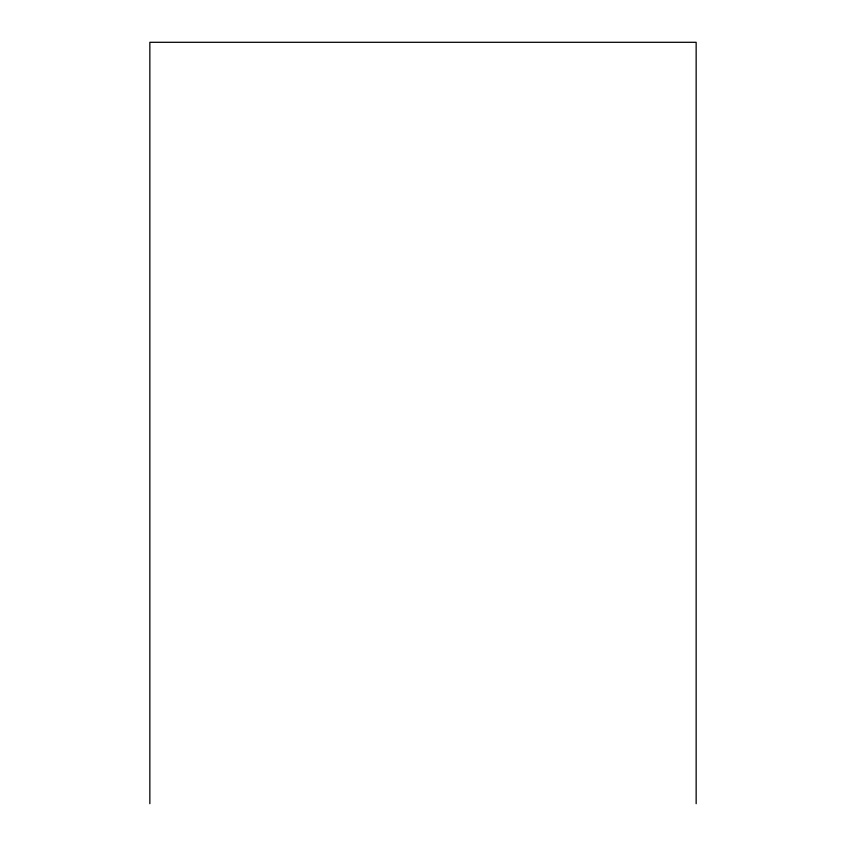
<?xml version="1.0" encoding="UTF-8"?>
<svg xmlns="http://www.w3.org/2000/svg" width="846" height="846" viewBox="0 0 846 846"><rect width="100%" height="100%" fill="white"/><g stroke="black" fill="none" stroke-linecap="round" stroke-linejoin="round"><path stroke-width="1.27" d="M696.152 803.7L696.152 42.3L149.848 42.3L149.848 803.7"/></g></svg>
